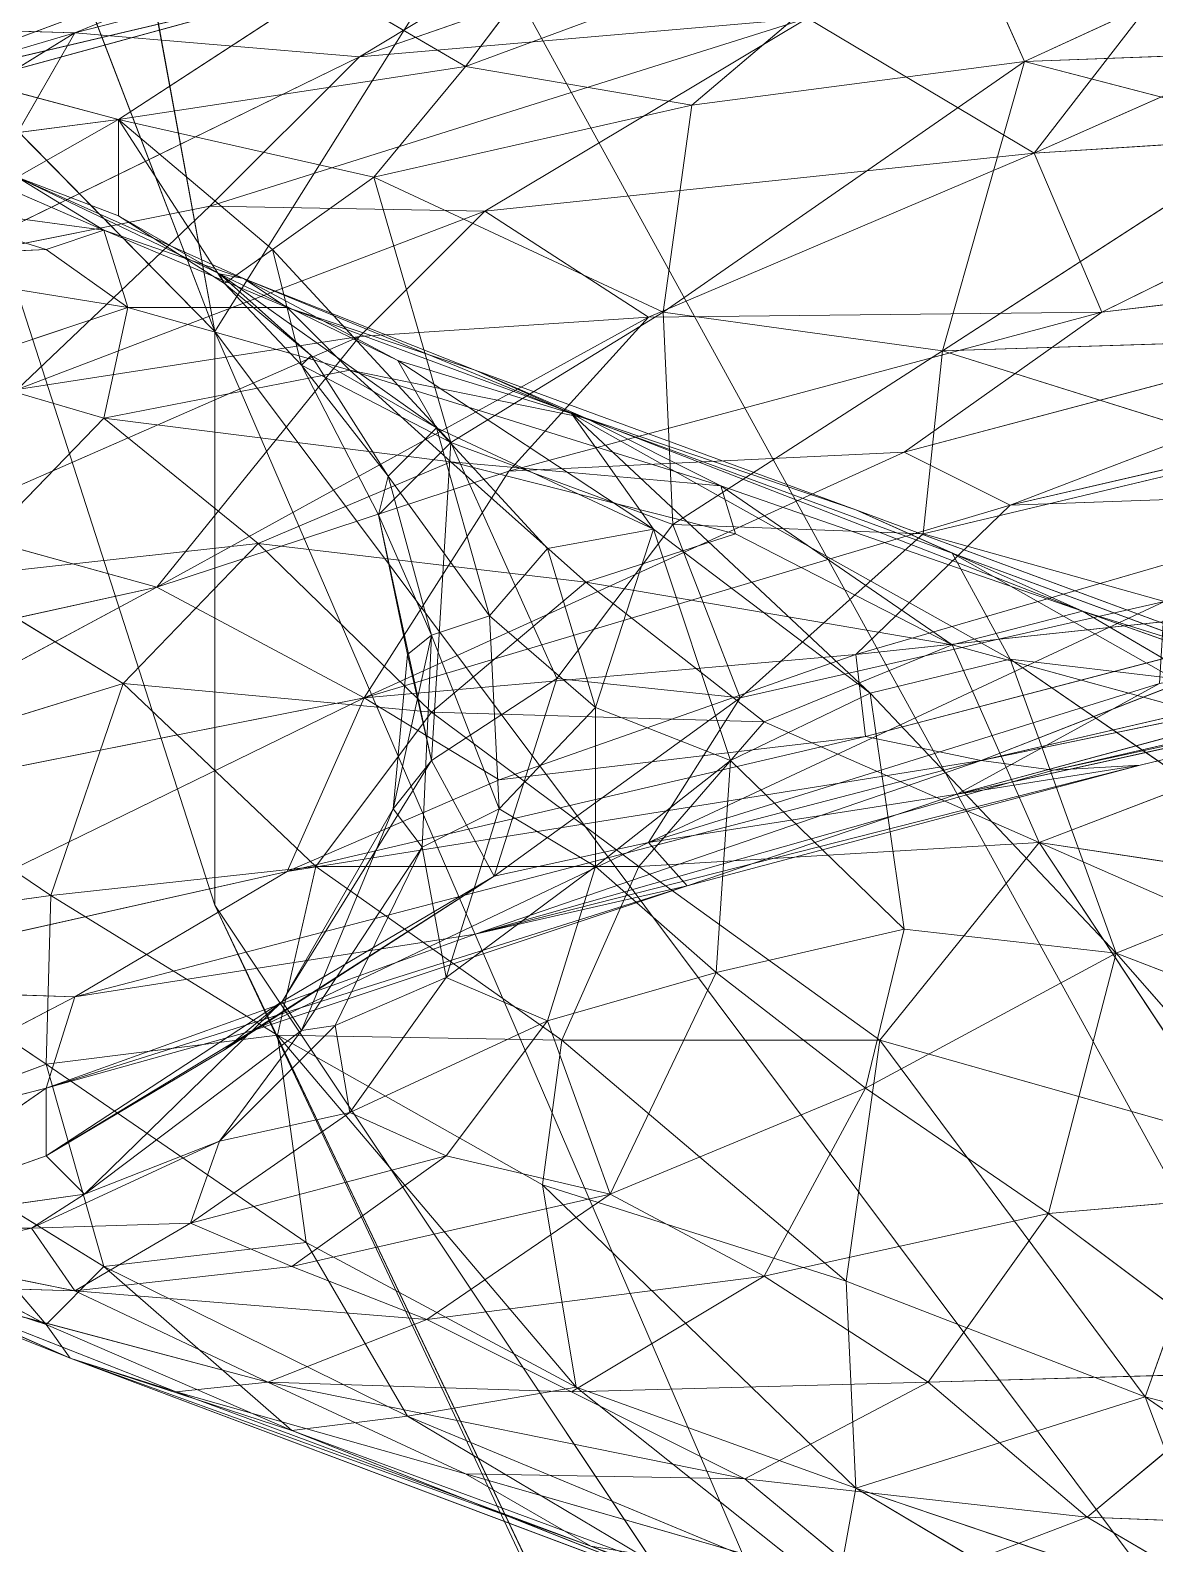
# Model space of a CAD drawing. Header units: inches. Extents: x -1767 to 184, y -1065 to 157.
# Drawn here: x -707.2945 to -707.0212, y -216.8006 to -216.4327 of the extents above; entities that cross this region are included whole.
import ezdxf

# ---------------------------------------------------------------- set-up
doc = ezdxf.new("R2010")
doc.units = ezdxf.units.IN
doc.header["$MEASUREMENT"] = 0
for name, color, linetype, lineweight in [('A-DETL-GENF', 92, 'Continuous', 9), ('E-LITE-EQPM', 33, 'Continuous', 9), ('G-IMPT', 8, 'Continuous', 9)]:
    doc.layers.add(name, color=color, linetype=linetype, lineweight=lineweight)

# ---------------------------------------------------------------- blocks, each defined once
blk = doc.blocks.new('flos_pendant16 - flos_pendant - 3D View - _3D__dwg_FLOS_AIM_Pendant_Lamps_dwg-2425-_3D_-5700993-FIRST FLOOR')
at = {"layer": 'G-IMPT'}
for p, q in [((-3.7858, -1.1712), (-3.9645, -0.1952)), ((-4.03873, -0.51137), (-3.7858, -1.1712)), ((-3.86553, -1.00075), (-3.61534, -0.89902)), ((-3.65383, -0.91277), (-3.97825, -1.03374)), ((-3.86553, -1.00075), (-3.54386, -0.91827)), ((-3.70332, -1.01449), (-3.54386, -0.91827)), ((-3.3679, -0.91827), (-3.64283, -1.01999)), ((-3.64283, -1.01999), (-3.56585, -0.91827)), ((-3.51361, -1.04199), (-3.3679, -0.91827)), ((-3.32391, -1.01724), (-3.3679, -0.91827)), ((-3.32391, -1.01724), (-3.10947, -0.91827)), ((-3.70332, -1.01449), (-3.44213, -0.92377)), ((-3.7858, -1.1712), (-3.63733, -0.93476)), ((-3.7858, -1.1712), (-3.63733, -0.93476)), ((-2.73831, -2.5706), (-3.63733, -0.93476)), ((-3.63733, -0.93476), (-2.73831, -2.5706)), ((-3.31841, -1.06948), (-3.02699, -0.94026)), ((-3.72256, -0.97325), (-3.97825, -1.03374)), ((-3.72256, -0.97325), (-3.92326, -1.02824)), ((-3.72256, -0.97325), (-3.84078, -1.05024)), ((-3.64283, -1.01999), (-3.72256, -0.97325)), ((-3.78855, -1.09972), (-3.44763, -0.9925)), ((-3.70332, -1.01449), (-3.44763, -0.9925)), ((-3.63183, -1.10247), (-3.44763, -0.9925)), ((-3.44763, -0.9925), (-3.31841, -1.06948)), ((-3.31841, -1.06948), (-3.25243, -0.98425)), ((-3.86553, -1.00075), (-4.06623, -1.12447)), ((-3.86553, -1.00075), (-4.06073, -1.05848)), ((-3.9645, -0.998), (-3.86553, -1.00075)), ((-3.93976, -1.12997), (-3.86553, -1.00075)), ((-3.86553, -1.00075), (-3.70332, -1.01449)), ((-3.32391, -1.01724), (-2.961, -1.0035)), ((-3.7858, -1.49837), (-3.94251, -1.01175)), ((-3.94251, -1.01175), (-3.7858, -1.1712)), ((-3.7858, -1.49837), (-3.94251, -1.01175)), ((-3.93976, -1.12997), (-3.70332, -1.01449)), ((-3.78855, -1.09972), (-3.70332, -1.01449)), ((-3.32391, -1.01724), (-3.53011, -1.16021)), ((-3.32391, -1.01724), (-3.51361, -1.04199)), ((-3.32391, -1.01724), (-3.37065, -1.1822)), ((-3.32391, -1.01724), (-3.17545, -1.05573)), ((-3.64283, -1.01999), (-3.84078, -1.05024)), ((-3.64283, -1.01999), (-3.69507, -1.08323)), ((-3.51361, -1.04199), (-3.64283, -1.01999)), ((-3.84078, -1.05024), (-3.92326, -1.02824)), ((-3.51361, -1.04199), (-3.69507, -1.08323)), ((-3.53011, -1.16021), (-3.51361, -1.04199)), ((-3.98924, -1.06948), (-3.84078, -1.05024)), ((-3.89852, -1.08323), (-3.84078, -1.05024)), ((-3.84078, -1.05024), (-3.84078, -1.10522)), ((-3.84078, -1.05024), (-3.7803, -1.14371)), ((-3.84078, -1.05024), (-3.69507, -1.08323)), ((-3.84078, -1.05024), (-3.7528, -1.12447)), ((-3.31841, -1.06948), (-3.06273, -1.05298)), ((-3.27992, -1.16021), (-3.06273, -1.05298)), ((-3.37065, -1.1822), (-3.17545, -1.05573)), ((-3.63183, -1.10247), (-3.31841, -1.06948)), ((-3.53836, -1.16296), (-3.31841, -1.06948)), ((-3.27992, -1.16021), (-3.31841, -1.06948)), ((-3.84903, -1.11347), (-3.91226, -1.08598)), ((-3.7693, -1.14096), (-3.89852, -1.08323)), ((-3.89852, -1.08323), (-3.78305, -1.13821)), ((-3.84903, -1.11347), (-3.89852, -1.08323)), ((-3.89852, -1.08323), (-3.84078, -1.10522)), ((-3.69507, -1.08323), (-3.7528, -1.12447)), ((-3.53011, -1.16021), (-3.69507, -1.08323)), ((-3.65108, -1.23444), (-3.69507, -1.08323)), ((-3.84903, -1.11347), (-3.97, -1.09697)), ((-3.88202, -1.12447), (-3.97, -1.09697)), ((-3.93976, -1.12997), (-3.78855, -1.09972)), ((-3.89852, -1.2042), (-3.78855, -1.09972)), ((-3.89852, -1.2042), (-3.63183, -1.10247)), ((-3.78855, -1.09972), (-3.63183, -1.10247)), ((-3.70332, -1.17395), (-3.63183, -1.10247)), ((-3.63183, -1.10247), (-3.53836, -1.16296)), ((-3.84903, -1.11347), (-3.88202, -1.12447)), ((-3.74456, -1.15746), (-3.84903, -1.11347)), ((-3.83528, -1.15746), (-3.84903, -1.11347)), ((-3.84903, -1.11347), (-3.7693, -1.14096)), ((-3.78305, -1.13821), (-3.84078, -1.10522)), ((-3.84078, -1.10522), (-3.7803, -1.14371)), ((-3.39265, -1.23994), (-2.93626, -1.11897)), ((-3.33216, -1.27018), (-2.93626, -1.11897)), ((-3.27992, -1.16021), (-2.93626, -1.11897)), ((-4.00574, -1.12997), (-3.88202, -1.12447)), ((-3.83528, -1.15746), (-4.00574, -1.12997)), ((-3.83528, -1.15746), (-3.88202, -1.12447)), ((-3.7803, -1.14371), (-3.7528, -1.12447)), ((-3.73631, -1.19045), (-3.7528, -1.12447)), ((-3.65108, -1.23444), (-3.7528, -1.12447)), ((-3.7693, -1.14096), (-3.78305, -1.13821)), ((-3.65933, -1.22619), (-3.78305, -1.13821)), ((-3.68132, -1.1877), (-3.78305, -1.13821)), ((-3.78305, -1.13821), (-3.73081, -1.18495)), ((-3.78305, -1.13821), (-3.7803, -1.14371)), ((-3.73631, -1.19045), (-3.7803, -1.14371)), ((-3.73081, -1.18495), (-3.7803, -1.14371)), ((-3.63733, -1.1932), (-3.7693, -1.14096)), ((-3.74456, -1.15746), (-3.7693, -1.14096)), ((-3.58235, -1.21794), (-3.7693, -1.14096)), ((-3.7693, -1.14096), (-3.68132, -1.1877)), ((-3.94251, -1.1932), (-3.83528, -1.15746)), ((-3.84903, -1.22069), (-3.83528, -1.15746)), ((-3.70882, -1.1932), (-3.83528, -1.15746)), ((-3.74456, -1.15746), (-3.83528, -1.15746)), ((-3.81879, -1.31692), (-3.53836, -1.16296)), ((-3.70882, -1.1932), (-3.74456, -1.15746)), ((-3.74456, -1.15746), (-3.5741, -1.22069)), ((-3.74456, -1.15746), (-3.63733, -1.1932)), ((-3.70332, -1.17395), (-3.53836, -1.16296)), ((-3.53011, -1.16021), (-3.65108, -1.23444)), ((-3.61809, -1.25093), (-3.27992, -1.16021)), ((-3.61809, -1.25093), (-3.53836, -1.16296)), ((-3.53836, -1.16296), (-3.27992, -1.16021)), ((-3.53011, -1.16021), (-3.37065, -1.1822)), ((-3.53011, -1.16021), (-3.52461, -1.28118)), ((-3.27992, -1.16021), (-3.39265, -1.23994)), ((-3.948, -1.28118), (-3.70332, -1.17395)), ((-3.89852, -1.2042), (-3.70332, -1.17395)), ((-3.81879, -1.31692), (-3.70332, -1.17395)), ((-3.7858, -1.49837), (-3.7858, -1.1712)), ((-3.7858, -1.1712), (-2.73831, -2.5706)), ((-3.7858, -1.1712), (-3.3844, -2.10047)), ((-3.3844, -2.10047), (-3.7858, -1.1712)), ((-2.73831, -2.5706), (-3.7858, -1.1712)), ((-3.37065, -1.1822), (-3.52461, -1.28118)), ((-3.38165, -1.28668), (-3.37065, -1.1822)), ((-3.37065, -1.1822), (-3.19744, -1.1767)), ((-3.18645, -1.23994), (-3.37065, -1.1822)), ((-3.33216, -1.27018), (-2.94791, -1.1817)), ((-3.73081, -1.18495), (-3.73631, -1.19045)), ((-3.73631, -1.19045), (-3.69232, -1.27568)), ((-3.68682, -1.25368), (-3.73631, -1.19045)), ((-3.73631, -1.19045), (-3.65108, -1.23444)), ((-3.65933, -1.22619), (-3.73081, -1.18495)), ((-3.73081, -1.18495), (-3.68682, -1.25368)), ((-3.58235, -1.21794), (-3.68132, -1.1877)), ((-3.65933, -1.22619), (-3.68132, -1.1877)), ((-3.53561, -1.28393), (-3.68132, -1.1877)), ((-3.84903, -1.22069), (-3.94251, -1.1932)), ((-3.70882, -1.1932), (-3.84903, -1.22069)), ((-3.49712, -1.25918), (-3.70882, -1.1932)), ((-3.70882, -1.1932), (-3.65108, -1.24544)), ((-3.70882, -1.1932), (-3.5741, -1.22069)), ((-3.42014, -1.27293), (-3.63733, -1.1932)), ((-3.5741, -1.22069), (-3.63733, -1.1932)), ((-3.58235, -1.21794), (-3.63733, -1.1932)), ((-3.93701, -1.31142), (-3.84903, -1.22069)), ((-3.76105, -1.29217), (-3.84903, -1.22069)), ((-3.65108, -1.24544), (-3.84903, -1.22069)), ((-3.36515, -1.29767), (-3.58235, -1.21794)), ((-3.41189, -1.3774), (-3.58235, -1.21794)), ((-3.33216, -1.35816), (-3.58235, -1.21794)), ((-3.58235, -1.21794), (-3.53561, -1.28393)), ((-3.29092, -1.33066), (-3.5741, -1.22069)), ((-3.42014, -1.27293), (-3.5741, -1.22069)), ((-3.49712, -1.25918), (-3.5741, -1.22069)), ((-3.65108, -1.23444), (-3.69232, -1.27568)), ((-3.65933, -1.22619), (-3.68682, -1.25368)), ((-3.66208, -1.41589), (-3.65108, -1.23444)), ((-3.65933, -1.22619), (-3.53561, -1.28393)), ((-3.65933, -1.22619), (-3.59609, -1.29492)), ((-3.65933, -1.22619), (-3.62909, -1.33341)), ((-3.52461, -1.28118), (-3.65108, -1.23444)), ((-3.5906, -1.36915), (-3.65108, -1.23444)), ((-3.70057, -1.38015), (-3.39265, -1.23994)), ((-3.61809, -1.25093), (-3.39265, -1.23994)), ((-3.33216, -1.27018), (-3.39265, -1.23994)), ((-3.18645, -1.23994), (-3.38165, -1.28668)), ((-3.81879, -1.31692), (-3.61809, -1.25093)), ((-3.76105, -1.29217), (-3.65108, -1.24544)), ((-3.70057, -1.38015), (-3.61809, -1.25093)), ((-3.5741, -1.31417), (-3.65108, -1.24544)), ((-3.49712, -1.25918), (-3.65108, -1.24544)), ((-3.48887, -1.28668), (-3.65108, -1.24544)), ((-3.68682, -1.25368), (-3.69232, -1.27568)), ((-3.62909, -1.33341), (-3.68682, -1.25368)), ((-3.66208, -1.34441), (-3.68682, -1.25368)), ((-3.36515, -1.34991), (-3.49712, -1.25918)), ((-3.29092, -1.33066), (-3.49712, -1.25918)), ((-3.49712, -1.25918), (-3.48887, -1.28668)), ((-3.42014, -1.35541), (-3.09847, -1.26193)), ((-3.33216, -1.27018), (-3.09847, -1.26193)), ((-3.70057, -1.38015), (-3.33216, -1.27018)), ((-3.67582, -1.35541), (-3.69232, -1.27568)), ((-3.66208, -1.34441), (-3.69232, -1.27568)), ((-3.66208, -1.41589), (-3.69232, -1.27568)), ((-3.33216, -1.27018), (-3.42014, -1.35541)), ((-3.11496, -1.38565), (-3.42014, -1.27293)), ((-3.29092, -1.33066), (-3.42014, -1.27293)), ((-3.42014, -1.27293), (-3.36515, -1.29767)), ((-3.34866, -1.41589), (-2.74381, -1.27568)), ((-3.81879, -1.31692), (-3.948, -1.28118)), ((-3.53561, -1.28393), (-3.59609, -1.29492)), ((-3.52461, -1.28118), (-3.5906, -1.36915)), ((-3.53561, -1.28393), (-3.5686, -1.38565)), ((-3.41189, -1.3774), (-3.53561, -1.28393)), ((-3.49162, -1.41589), (-3.53561, -1.28393)), ((-3.38165, -1.28668), (-3.52461, -1.28118)), ((-3.52461, -1.28118), (-3.48612, -1.38015)), ((-3.34866, -1.41589), (-2.68332, -1.27843)), ((-3.30742, -1.42139), (-2.68332, -1.27843)), ((-3.76105, -1.29217), (-3.93701, -1.31142)), ((-3.83803, -1.3719), (-3.76105, -1.29217)), ((-3.5741, -1.31417), (-3.76105, -1.29217)), ((-3.66208, -1.3884), (-3.76105, -1.29217)), ((-3.59609, -1.29492), (-3.62909, -1.33341)), ((-3.59609, -1.29492), (-3.5686, -1.38565)), ((-3.5741, -1.31417), (-3.48887, -1.28668)), ((-3.36515, -1.34991), (-3.48887, -1.28668)), ((-3.38165, -1.28668), (-3.48612, -1.38015)), ((-3.24418, -1.32517), (-3.38165, -1.28668)), ((-3.05998, -1.41039), (-3.36515, -1.29767)), ((-3.36515, -1.29767), (-3.23868, -1.36915)), ((-3.36515, -1.29767), (-3.33216, -1.35816)), ((-3.3624, -1.43514), (-2.86478, -1.30042)), ((-3.83803, -1.3719), (-3.93701, -1.31142)), ((-3.81879, -1.31692), (-4.07447, -1.45438)), ((-3.81879, -1.31692), (-3.981, -1.35266)), ((-3.70057, -1.38015), (-3.81879, -1.31692)), ((-3.5741, -1.31417), (-3.66208, -1.3884)), ((-3.36515, -1.34991), (-3.5741, -1.31417)), ((-3.5741, -1.31417), (-3.47237, -1.3939)), ((-3.24418, -1.32517), (-3.53836, -1.46263)), ((-3.24418, -1.32517), (-3.48612, -1.38015)), ((-3.42014, -1.35541), (-3.10947, -1.32242)), ((-3.41464, -1.40215), (-3.10947, -1.32242)), ((-3.34866, -1.41589), (-3.10947, -1.32242)), ((-3.62909, -1.33341), (-3.66208, -1.34441)), ((-3.5686, -1.38565), (-3.62909, -1.33341)), ((-3.62359, -1.44339), (-3.62909, -1.33341)), ((-3.36515, -1.34991), (-3.29092, -1.33066)), ((-3.36515, -1.34991), (-3.29092, -1.33066)), ((-3.16445, -1.4049), (-3.29092, -1.33066)), ((-3.29092, -1.33066), (-3.11496, -1.38565)), ((-3.29092, -1.33066), (-2.9885, -1.43789)), ((-3.66208, -1.34441), (-3.68407, -1.44339)), ((-3.66208, -1.34441), (-3.67582, -1.35541)), ((-3.66758, -1.46538), (-3.66208, -1.34441)), ((-3.62359, -1.44339), (-3.66208, -1.34441)), ((-3.3624, -1.43514), (-2.95276, -1.34441)), ((-3.30742, -1.42139), (-2.95276, -1.34441)), ((-3.25793, -1.41864), (-2.95276, -1.34441)), ((-3.25793, -1.41864), (-2.95276, -1.34441)), ((-3.36515, -1.34991), (-3.47237, -1.3939)), ((-3.36515, -1.34991), (-3.16445, -1.4049)), ((-3.36515, -1.34991), (-3.31566, -1.46263)), ((-3.70057, -1.38015), (-3.42014, -1.35541)), ((-3.68407, -1.44339), (-3.67582, -1.35541)), ((-3.66208, -1.41589), (-3.67582, -1.35541)), ((-3.62359, -1.42689), (-3.42014, -1.35541)), ((-3.41464, -1.40215), (-3.42014, -1.35541)), ((-3.41189, -1.3774), (-3.33216, -1.35816)), ((-3.23868, -1.36915), (-3.33216, -1.35816)), ((-3.27168, -1.52587), (-3.33216, -1.35816)), ((-3.1562, -1.47913), (-3.33216, -1.35816)), ((-3.83803, -1.3719), (-3.98924, -1.41864)), ((-3.87927, -1.49287), (-3.83803, -1.3719)), ((-3.72806, -1.47638), (-3.83803, -1.3719)), ((-3.83803, -1.3719), (-3.66208, -1.3884)), ((-3.5906, -1.36915), (-3.66208, -1.41589)), ((-3.5906, -1.36915), (-3.62634, -1.48188)), ((-3.48612, -1.38015), (-3.5906, -1.36915)), ((-3.24693, -1.3719), (-3.53836, -1.46263)), ((-3.24693, -1.3719), (-3.3624, -1.43514)), ((-3.70057, -1.38015), (-4.07447, -1.45438)), ((-3.70057, -1.38015), (-4.03873, -1.54511)), ((-3.70057, -1.38015), (-3.74456, -1.47913)), ((-3.62359, -1.42689), (-3.70057, -1.38015)), ((-3.48612, -1.38015), (-3.62634, -1.48188)), ((-3.53836, -1.46263), (-3.48612, -1.38015)), ((-3.41189, -1.3774), (-3.49162, -1.41589)), ((-3.27168, -1.52587), (-3.41189, -1.3774)), ((-3.41189, -1.3774), (-3.39265, -1.51212)), ((-3.72806, -1.47638), (-3.66208, -1.3884)), ((-3.47237, -1.3939), (-3.66208, -1.3884)), ((-3.66208, -1.3884), (-3.54386, -1.47638)), ((-3.5686, -1.38565), (-3.62359, -1.44339)), ((-3.49162, -1.41589), (-3.5686, -1.38565)), ((-3.5686, -1.38565), (-3.5686, -1.47638)), ((-3.47237, -1.3939), (-3.54386, -1.47638)), ((-3.31566, -1.46263), (-3.47237, -1.3939)), ((-3.74456, -1.47913), (-3.41464, -1.40215)), ((-3.62359, -1.42689), (-3.41464, -1.40215)), ((-3.34866, -1.41589), (-3.41464, -1.40215)), ((-3.16445, -1.4049), (-3.31566, -1.46263)), ((-3.87927, -1.49287), (-3.98924, -1.41864)), ((-3.34866, -1.41589), (-3.86553, -1.55061)), ((-3.66208, -1.41589), (-3.74731, -1.55336)), ((-3.74456, -1.47913), (-3.34866, -1.41589)), ((-3.68407, -1.44339), (-3.66208, -1.41589)), ((-3.62634, -1.48188), (-3.66208, -1.41589)), ((-3.34866, -1.41589), (-3.63733, -1.51487)), ((-3.25793, -1.41864), (-3.63733, -1.51487)), ((-3.63733, -1.51487), (-3.30742, -1.42139)), ((-3.49162, -1.41589), (-3.5686, -1.47638)), ((-3.51636, -1.48738), (-3.25793, -1.41864)), ((-3.49987, -1.53686), (-3.49162, -1.41589)), ((-3.39265, -1.51212), (-3.49162, -1.41589)), ((-3.3624, -1.43514), (-3.25793, -1.41864)), ((-3.34866, -1.41589), (-3.30742, -1.42139)), ((-3.25793, -1.41864), (-3.30742, -1.42139)), ((-3.62359, -1.42689), (-3.74456, -1.47913)), ((-3.53836, -1.46263), (-3.3624, -1.43514)), ((-3.3624, -1.43514), (-3.51636, -1.48738)), ((-3.68407, -1.44339), (-3.74731, -1.55336)), ((-3.68407, -1.44339), (-3.73631, -1.56985)), ((-3.66758, -1.46538), (-3.68407, -1.44339)), ((-3.62359, -1.44339), (-3.66758, -1.46538)), ((-3.65383, -1.53961), (-3.62359, -1.44339)), ((-3.5686, -1.47638), (-3.62359, -1.44339)), ((-3.53836, -1.46263), (-3.7638, -1.56985)), ((-3.66758, -1.46538), (-3.73631, -1.56985)), ((-3.71706, -1.56711), (-3.66758, -1.46538)), ((-3.65383, -1.53961), (-3.66758, -1.46538)), ((-3.53836, -1.46263), (-3.62634, -1.48188)), ((-3.31566, -1.46263), (-3.54386, -1.47638)), ((-3.53836, -1.46263), (-3.51636, -1.48738)), ((-3.31566, -1.46263), (-3.40639, -1.57535)), ((-3.31566, -1.46263), (-2.93626, -1.52037)), ((-3.31566, -1.46263), (-3.13421, -1.54236)), ((-3.31566, -1.46263), (-3.20294, -1.63309)), ((-3.74456, -1.47913), (-4.03873, -1.54511)), ((-3.87927, -1.49287), (-3.72806, -1.47638)), ((-3.74456, -1.47913), (-3.86553, -1.55061)), ((-3.62634, -1.48188), (-3.7803, -1.58085)), ((-3.62634, -1.48188), (-3.7638, -1.56985)), ((-3.75006, -1.5726), (-3.72806, -1.47638)), ((-3.62634, -1.48188), (-3.74731, -1.55336)), ((-3.72806, -1.47638), (-3.54386, -1.47638)), ((-3.72806, -1.47638), (-3.58785, -1.57535)), ((-3.5686, -1.47638), (-3.65383, -1.53961)), ((-3.5686, -1.47638), (-3.59609, -1.56436)), ((-3.54386, -1.47638), (-3.58785, -1.57535)), ((-3.49987, -1.53686), (-3.5686, -1.47638)), ((-3.54386, -1.47638), (-3.40639, -1.57535)), ((-3.27168, -1.52587), (-3.1562, -1.47913)), ((-3.87927, -1.49287), (-4.00024, -1.50937)), ((-3.51636, -1.48738), (-3.88202, -1.60285)), ((-3.88202, -1.5891), (-3.87927, -1.49287)), ((-3.75006, -1.5726), (-3.87927, -1.49287)), ((-3.51636, -1.48738), (-3.7638, -1.56985)), ((-3.51636, -1.48738), (-3.63733, -1.51487)), ((-3.7858, -1.49837), (-3.5686, -1.96026)), ((-3.7858, -1.49837), (-3.56585, -1.96026)), ((-3.7858, -1.49837), (-3.3844, -2.10047)), ((-3.88202, -1.5891), (-4.00024, -1.50937)), ((-3.63733, -1.51487), (-3.88202, -1.60285)), ((-3.86553, -1.55061), (-3.63733, -1.51487)), ((-3.39265, -1.51212), (-3.49987, -1.53686)), ((-3.39265, -1.51212), (-3.41464, -1.60285)), ((-3.27168, -1.52587), (-3.39265, -1.51212)), ((-3.27168, -1.52587), (-3.41464, -1.60285)), ((-3.27168, -1.52587), (-3.31017, -1.67433)), ((-3.14246, -1.57535), (-3.27168, -1.52587)), ((-3.15346, -1.66058), (-3.27168, -1.52587)), ((-4.03873, -1.54511), (-3.86553, -1.55061)), ((-3.65383, -1.53961), (-3.71706, -1.56711)), ((-3.65383, -1.53961), (-3.70882, -1.61659)), ((-3.59609, -1.56436), (-3.65383, -1.53961)), ((-3.49987, -1.53686), (-3.59609, -1.56436)), ((-3.56035, -1.66333), (-3.49987, -1.53686)), ((-3.41464, -1.60285), (-3.49987, -1.53686)), ((-3.86553, -1.55061), (-4.04423, -1.64409)), ((-3.86553, -1.55061), (-3.88202, -1.60285)), ((-3.74731, -1.55336), (-3.88202, -1.64134)), ((-3.86003, -1.66333), (-3.74731, -1.55336)), ((-3.74731, -1.55336), (-3.7803, -1.58085)), ((-3.73631, -1.56985), (-3.74731, -1.55336)), ((-3.88202, -1.64134), (-3.7638, -1.56985)), ((-3.7638, -1.56985), (-3.88202, -1.60285)), ((-3.73631, -1.56985), (-3.86003, -1.66333)), ((-3.78305, -1.63309), (-3.71706, -1.56711)), ((-3.78305, -1.63309), (-3.73631, -1.56985)), ((-3.7803, -1.58085), (-3.7638, -1.56985)), ((-3.71706, -1.56711), (-3.73631, -1.56985)), ((-3.70882, -1.61659), (-3.71706, -1.56711)), ((-3.59609, -1.56436), (-3.70882, -1.61659)), ((-3.65383, -1.64134), (-3.59609, -1.56436)), ((-3.56035, -1.66333), (-3.59609, -1.56436)), ((-3.75006, -1.5726), (-3.88202, -1.5891)), ((-3.75006, -1.5726), (-3.73356, -1.69082)), ((-3.75006, -1.5726), (-3.5796, -1.7733)), ((-3.75006, -1.5726), (-3.59884, -1.65783)), ((-3.75006, -1.5726), (-3.58785, -1.57535)), ((-3.59884, -1.65783), (-3.58785, -1.57535)), ((-3.58785, -1.57535), (-3.40639, -1.57535)), ((-3.58785, -1.57535), (-3.42564, -1.71282)), ((-3.40639, -1.57535), (-3.42564, -1.71282)), ((-3.25518, -1.7788), (-3.40639, -1.57535)), ((-3.20294, -1.63309), (-3.40639, -1.57535)), ((-3.88202, -1.64134), (-3.7803, -1.58085)), ((-3.88202, -1.5891), (-3.97825, -1.62484)), ((-3.73356, -1.69082), (-3.88202, -1.5891)), ((-3.88202, -1.5891), (-3.84903, -1.70457)), ((-4.04423, -1.64409), (-3.88202, -1.60285)), ((-3.99749, -1.68258), (-3.88202, -1.60285)), ((-3.88202, -1.64134), (-3.88202, -1.60285)), ((-3.41464, -1.60285), (-3.56035, -1.66333)), ((-3.41464, -1.60285), (-3.47237, -1.71007)), ((-3.31017, -1.67433), (-3.41464, -1.60285)), ((-3.79954, -1.67983), (-3.70882, -1.61659)), ((-3.70882, -1.61659), (-3.78305, -1.63309)), ((-3.65383, -1.64134), (-3.70882, -1.61659)), ((-3.84903, -1.70457), (-3.97825, -1.62484)), ((-3.88202, -1.73756), (-3.97825, -1.62484)), ((-3.78305, -1.63309), (-3.89027, -1.68258)), ((-3.78305, -1.63309), (-3.86003, -1.66333)), ((-3.79954, -1.67983), (-3.78305, -1.63309)), ((-3.25518, -1.7788), (-3.20294, -1.63309)), ((-3.88202, -1.73756), (-4.06348, -1.64134)), ((-3.99749, -1.68258), (-3.88202, -1.64134)), ((-3.86003, -1.66333), (-3.88202, -1.64134)), ((-3.65383, -1.64134), (-3.79954, -1.67983)), ((-3.74181, -1.70457), (-3.65383, -1.64134)), ((-3.56035, -1.66333), (-3.65383, -1.64134)), ((-3.99749, -1.68258), (-3.86003, -1.66333)), ((-3.89027, -1.68258), (-3.86003, -1.66333)), ((-3.56035, -1.66333), (-3.74181, -1.70457)), ((-3.66483, -1.73481), (-3.56035, -1.66333)), ((-3.5796, -1.7733), (-3.59884, -1.65783)), ((-3.59884, -1.65783), (-3.42014, -1.83104)), ((-3.59884, -1.65783), (-3.42564, -1.71282)), ((-3.47237, -1.71007), (-3.56035, -1.66333)), ((-3.15346, -1.66058), (-3.31017, -1.67433)), ((-3.31017, -1.67433), (-3.47237, -1.71007)), ((-3.31017, -1.67433), (-3.3789, -1.77055)), ((-3.31017, -1.67433), (-3.1892, -1.76506)), ((-3.99749, -1.68258), (-3.89027, -1.68258)), ((-3.96175, -1.69907), (-3.89027, -1.68258)), ((-3.79954, -1.67983), (-3.89027, -1.68258)), ((-3.86553, -1.71832), (-3.89027, -1.68258)), ((-3.86553, -1.71832), (-3.79954, -1.67983)), ((-3.74181, -1.70457), (-3.79954, -1.67983)), ((-3.73356, -1.69082), (-3.84903, -1.70457)), ((-3.73356, -1.69082), (-3.5796, -1.7733)), ((-3.73356, -1.69082), (-3.67582, -1.7898)), ((-3.86828, -1.75681), (-4.01949, -1.69632)), ((-3.86553, -1.71832), (-3.96175, -1.69907)), ((-3.86828, -1.75681), (-3.99199, -1.70182)), ((-3.99199, -1.70182), (-3.88202, -1.73756)), ((-3.84903, -1.70457), (-3.88202, -1.73756)), ((-3.86553, -1.71832), (-3.74181, -1.70457)), ((-3.84903, -1.70457), (-3.67582, -1.7898)), ((-3.84903, -1.70457), (-3.74181, -1.79805)), ((-3.66483, -1.73481), (-3.74181, -1.70457)), ((-3.86828, -1.75681), (-3.96175, -1.71557)), ((-3.75555, -1.77055), (-3.96175, -1.71557)), ((-3.80779, -1.77605), (-3.96175, -1.71557)), ((-3.86553, -1.71832), (-3.96175, -1.71557)), ((-3.66483, -1.73481), (-3.47237, -1.71007)), ((-3.58235, -1.77605), (-3.47237, -1.71007)), ((-3.3789, -1.77055), (-3.47237, -1.71007)), ((-3.42014, -1.83104), (-3.42564, -1.71282)), ((-3.25518, -1.7788), (-3.42564, -1.71282)), ((-3.66483, -1.73481), (-3.86553, -1.71832)), ((-3.75555, -1.77055), (-3.86553, -1.71832)), ((-3.66483, -1.73481), (-3.75555, -1.77055)), ((-3.58235, -1.77605), (-3.66483, -1.73481)), ((-3.74181, -1.79805), (-3.88202, -1.73756)), ((-3.86828, -1.75681), (-3.88202, -1.73756)), ((-3.86828, -1.75681), (-3.43663, -1.91902)), ((-3.57135, -1.86403), (-3.86828, -1.75681)), ((-3.74181, -1.79805), (-3.86828, -1.75681)), ((-3.86828, -1.75681), (-3.80779, -1.77605)), ((-3.3789, -1.77055), (-3.1892, -1.76506)), ((-3.1892, -1.76506), (-3.28817, -1.84753)), ((-3.75555, -1.77055), (-3.80779, -1.77605)), ((-3.57135, -1.86403), (-3.80779, -1.77605)), ((-3.64283, -1.82279), (-3.80779, -1.77605)), ((-3.48337, -1.82554), (-3.75555, -1.77055)), ((-3.64283, -1.82279), (-3.75555, -1.77055)), ((-3.58235, -1.77605), (-3.75555, -1.77055)), ((-3.5796, -1.7733), (-3.67582, -1.7898)), ((-3.3789, -1.77055), (-3.58235, -1.77605)), ((-3.48337, -1.82554), (-3.58235, -1.77605)), ((-3.5796, -1.7733), (-3.43114, -1.89152)), ((-3.5796, -1.7733), (-3.42014, -1.83104)), ((-3.3789, -1.77055), (-3.48337, -1.82554)), ((-3.3789, -1.77055), (-3.28817, -1.84753)), ((-3.42014, -1.83104), (-3.25518, -1.7788)), ((-3.03524, -1.83654), (-3.25518, -1.7788)), ((-3.01324, -1.94651), (-3.25518, -1.7788)), ((-3.20844, -1.90252), (-3.25518, -1.7788)), ((-3.67582, -1.7898), (-3.74181, -1.79805)), ((-3.67582, -1.7898), (-3.43114, -1.89152)), ((-3.67582, -1.7898), (-3.53286, -1.87503)), ((-3.74181, -1.79805), (-3.53286, -1.87503)), ((-3.74181, -1.79805), (-3.43663, -1.91902)), ((-3.40364, -1.89152), (-3.64283, -1.82279)), ((-3.57135, -1.86403), (-3.64283, -1.82279)), ((-3.48337, -1.82554), (-3.64283, -1.82279)), ((-3.40364, -1.89152), (-3.48337, -1.82554)), ((-3.48337, -1.82554), (-3.28817, -1.84753)), ((-3.43114, -1.89152), (-3.42014, -1.83104)), ((-3.14246, -1.996), (-3.42014, -1.83104)), ((-3.42014, -1.83104), (-3.20844, -1.90252)), ((-3.40364, -1.89152), (-3.28817, -1.84753)), ((-3.1617, -1.92177), (-3.28817, -1.84753)), ((-3.28817, -1.84753), (-3.07098, -1.85578))]:
    blk.add_line(p, q, dxfattribs=at)
at = {"layer": 'G-IMPT', "flags": 128}
for points in [[(-4.07172, 0), (-4.03873, -0.51137), (-3.7858, -1.1712)], [(-2.94791, -1.1817), (-3.33216, -1.27018), (-3.09847, -1.26193), (-3.42014, -1.35541), (-3.33216, -1.27018), (-3.70057, -1.38015), (-3.39265, -1.23994), (-3.33216, -1.27018), (-2.93626, -1.11897), (-3.27992, -1.16021), (-3.06273, -1.05298), (-3.02699, -0.94026), (-3.16445, -0.88253), (-3.44763, -0.9925), (-3.31841, -1.06948), (-3.53836, -1.16296), (-3.63183, -1.10247), (-3.31841, -1.06948), (-3.02699, -0.94026), (-3.25243, -0.98425), (-3.16445, -0.88253), (-2.9885, -0.81929), (-2.80154, -0.82754)], [(-3.94251, -1.01175), (-3.7858, -1.1712), (-3.9645, -0.1952)], [(-2.54586, -0.63234), (-1.9685, -0.52787), (-2.3974, -0.61584), (-2.7768, -0.69283), (-2.5981, -0.68183), (-2.88677, -0.74231), (-2.7768, -0.69283), (-3.20294, -0.79455), (-3.24693, -0.83579), (-3.16445, -0.88253), (-3.44213, -0.92377), (-3.70332, -1.01449), (-3.54386, -0.91827), (-3.44213, -0.92377)], [(-2.08397, -0.62134), (-2.27643, -0.63234), (-2.04548, -0.54161), (-2.74656, -0.69008), (-2.79055, -0.68733), (-3.27442, -0.8083), (-3.60984, -0.88253), (-3.55485, -0.86878), (-3.61534, -0.89902), (-3.86553, -1.00075), (-3.9645, -0.998), (-4.06073, -1.05848), (-4.06623, -1.12447), (-3.86553, -1.00075)], [(-3.94801, -1.28118), (-4.08822, -1.30317), (-4.22294, -1.32242), (-4.11296, -1.22344), (-4.08822, -1.30317), (-3.93976, -1.12997), (-3.89852, -1.2042), (-3.78855, -1.09972), (-3.44763, -0.9925), (-3.44213, -0.92377), (-3.24693, -0.83579), (-3.61534, -0.89902), (-3.20294, -0.79455), (-3.22219, -0.7863), (-2.7768, -0.69283), (-2.81254, -0.68733), (-2.54586, -0.63234), (-2.7768, -0.69283)], [(-2.34791, -0.7753), (-2.43314, -0.74231), (-2.84553, -0.81654), (-2.50187, -0.70932), (-2.99674, -0.7918), (-2.994, -0.76706), (-2.74656, -0.69008), (-3.27442, -0.8083), (-2.994, -0.76706), (-3.37065, -0.87428), (-2.84553, -0.81654), (-2.7658, -0.86603), (-2.70532, -0.93202), (-2.961, -1.0035), (-2.79879, -1.05573), (-3.07647, -1.11622), (-2.961, -1.0035), (-3.32391, -1.01724)], [(-2.34791, -0.78905), (-2.01249, -0.69283), (-2.46338, -0.75606), (-2.34791, -0.78905), (-2.07848, -0.77805), (-2.49637, -0.87978), (-2.32316, -0.96501), (-2.64483, -1.08873), (-2.93626, -1.11897), (-2.32316, -0.96501), (-2.7603, -1.01175), (-2.93626, -1.11897), (-3.39265, -1.23994)], [(0.04674, -0.72307), (-1.87778, -1.09422), (-1.93276, -1.12172), (-2.68332, -1.27843), (-2.95276, -1.34441), (-3.30742, -1.42139), (-3.25793, -1.41864), (-2.95276, -1.34441), (-3.3624, -1.43514), (-2.86478, -1.30042), (-2.5816, -1.24819), (-2.49362, -1.20695), (-2.08672, -1.13821), (-2.01799, -1.09697), (-1.58085, -1.02274), (-2.08672, -1.13821), (-1.85578, -1.10247), (-1.70732, -1.08048), (-2.43589, -1.22894)], [(-3.31841, -1.06948), (-3.06273, -1.05298), (-2.7603, -1.01175), (-2.7878, -0.94026), (-3.02699, -0.94026), (-2.65858, -0.85229), (-2.80154, -0.82754), (-2.46338, -0.75606), (-2.65858, -0.85229), (-2.34791, -0.78905), (-2.49637, -0.87978), (-2.65858, -0.85229), (-2.7878, -0.94026), (-3.06273, -1.05298), (-2.93626, -1.11897)], [(-3.10947, -0.91827), (-2.84553, -0.81654), (-2.99674, -0.7918), (-3.37065, -0.87428), (-3.3679, -0.91827), (-3.51361, -1.04199)], [(-1.31389, -0.86067), (-1.61934, -0.94301), (-1.83929, -1.01999), (-1.62759, -1.009), (-1.85578, -1.06948), (-1.87778, -1.09422), (-2.68332, -1.27843), (-3.30742, -1.42139)], [(-3.65383, -0.91277), (-3.97825, -1.03374), (-4.05248, -1.03924), (-3.87102, -0.96226), (-3.55485, -0.86878), (-3.9645, -0.998), (-3.87102, -0.96226), (-4.13771, -1.07773), (-4.06073, -1.05848), (-4.1597, -1.17395), (-4.22294, -1.32242), (-4.23393, -1.45438), (-4.28892, -1.35266)], [(-3.17545, -1.05573), (-3.32391, -1.01724), (-3.3679, -0.91827), (-3.10947, -0.91827), (-2.7658, -0.86603), (-2.961, -1.0035), (-2.55686, -0.97325), (-2.79879, -1.05573), (-2.95276, -1.15196), (-2.51287, -1.04199), (-2.79879, -1.05573)], [(-3.78855, -1.09972), (-3.93976, -1.12997), (-3.70332, -1.01449), (-3.86553, -1.00075), (-3.54386, -0.91827), (-3.61534, -0.89902), (-3.9645, -0.998), (-4.13771, -1.07773)], [(-3.73081, -1.18495), (-3.73631, -1.19045), (-3.7528, -1.12447), (-3.84078, -1.05024), (-3.92326, -1.02824), (-3.98924, -1.06948), (-3.84078, -1.05024), (-3.69507, -1.08323), (-3.51361, -1.04199), (-3.64283, -1.01999), (-3.56585, -0.91827), (-3.3679, -0.91827), (-3.64283, -1.01999), (-3.72256, -0.97325), (-3.84078, -1.05024)], [(-3.62634, -1.48188), (-3.48612, -1.38015), (-3.52461, -1.28118), (-3.37065, -1.1822), (-3.32391, -1.01724), (-3.51361, -1.04199), (-3.53011, -1.16021), (-3.32391, -1.01724), (-3.10947, -0.91827), (-2.961, -1.0035), (-3.17545, -1.05573), (-3.37065, -1.1822)], [(-3.92051, -0.987), (-3.97825, -1.03374), (-3.72256, -0.97325), (-3.92326, -1.02824), (-3.97825, -1.03374), (-3.98924, -1.06948)], [(-3.61809, -1.25093), (-3.27992, -1.16021), (-3.53836, -1.16296), (-3.61809, -1.25093), (-3.39265, -1.23994), (-3.27992, -1.16021), (-3.31841, -1.06948), (-3.25243, -0.98425)], [(-4.06623, -1.12447), (-4.11296, -1.22344), (-4.1597, -1.17395), (-4.06623, -1.12447), (-3.93976, -1.12997), (-3.86553, -1.00075), (-4.06073, -1.05848), (-4.20094, -1.14371)], [(-3.89852, -1.08323), (-3.84078, -1.05024), (-3.84078, -1.10522), (-3.7803, -1.14371), (-3.84078, -1.05024), (-3.64283, -1.01999), (-3.69507, -1.08323), (-3.53011, -1.16021), (-3.52461, -1.28118), (-3.65108, -1.23444), (-3.53011, -1.16021), (-3.37065, -1.1822), (-3.38165, -1.28668), (-3.52461, -1.28118), (-3.5906, -1.36915), (-3.65108, -1.23444), (-3.69507, -1.08323), (-3.7528, -1.12447), (-3.7803, -1.14371)], [(-3.78305, -1.13821), (-3.73081, -1.18495), (-3.7803, -1.14371), (-3.78305, -1.13821), (-3.84078, -1.10522), (-3.89852, -1.08323), (-3.98924, -1.06948), (-4.08822, -1.11072), (-4.12671, -1.11072), (-4.23393, -1.19595), (-4.18445, -1.17945), (-4.19819, -1.27018), (-4.14046, -1.29217), (-4.12671, -1.1767), (-4.08822, -1.11072), (-4.00574, -1.12997)], [(-3.83528, -1.15746), (-3.84903, -1.11347), (-3.91226, -1.08598), (-3.89852, -1.08323), (-3.7693, -1.14096)], [(-3.68132, -1.1877), (-3.78305, -1.13821), (-3.89852, -1.08323), (-3.84903, -1.11347), (-3.88202, -1.12447), (-3.83528, -1.15746), (-3.84903, -1.22069), (-3.76105, -1.29217)], [(-3.83803, -1.3719), (-3.98924, -1.41864)], [(-3.97825, -1.62484), (-3.88202, -1.5891), (-4.00024, -1.50937)], [(-4.00024, -1.50937), (-3.87927, -1.49287), (-3.98924, -1.41864)], [(-3.94251, -1.1932), (-3.83528, -1.15746), (-4.00574, -1.12997), (-3.88202, -1.12447), (-3.97, -1.09697)], [(-4.06897, -1.1987), (-4.00574, -1.12997), (-3.94251, -1.1932), (-3.84903, -1.22069), (-3.93701, -1.31142), (-3.94251, -1.1932), (-4.06897, -1.1987), (-4.14046, -1.29217), (-4.03323, -1.27293), (-4.06897, -1.1987), (-4.12671, -1.1767), (-4.18445, -1.17945), (-4.08822, -1.11072), (-3.97, -1.09697), (-3.84903, -1.11347)], [(-3.53561, -1.28393), (-3.58235, -1.21794), (-3.7693, -1.14096), (-3.84903, -1.11347), (-3.74456, -1.15746), (-3.83528, -1.15746), (-3.70882, -1.1932), (-3.5741, -1.22069), (-3.74456, -1.15746), (-3.63733, -1.1932), (-3.7693, -1.14096), (-3.74456, -1.15746), (-3.70882, -1.1932), (-3.84903, -1.22069), (-3.65108, -1.24544), (-3.70882, -1.1932), (-3.49712, -1.25918), (-3.36515, -1.34991), (-3.48887, -1.28668), (-3.49712, -1.25918), (-3.29092, -1.33066), (-3.5741, -1.22069), (-3.42014, -1.27293), (-3.63733, -1.1932), (-3.58235, -1.21794), (-3.41189, -1.3774), (-3.33216, -1.35816), (-3.58235, -1.21794), (-3.36515, -1.29767)], [(-3.19744, -1.1767), (-2.95276, -1.15196), (-3.18645, -1.23994), (-3.37065, -1.1822), (-3.19744, -1.1767), (-3.07647, -1.11622), (-2.95276, -1.15196), (-2.93351, -1.27018), (-2.61184, -1.20145)], [(-3.7803, -1.14371), (-3.73631, -1.19045), (-3.69232, -1.27568), (-3.65108, -1.23444), (-3.73631, -1.19045), (-3.68682, -1.25368), (-3.69232, -1.27568), (-3.66208, -1.41589), (-3.65108, -1.23444), (-3.7528, -1.12447)], [(-3.58235, -1.21794), (-3.68132, -1.1877), (-3.7693, -1.14096), (-3.78305, -1.13821), (-3.65933, -1.22619), (-3.62909, -1.33341), (-3.66208, -1.34441), (-3.67582, -1.35541), (-3.68407, -1.44339), (-3.66208, -1.41589), (-3.67582, -1.35541), (-3.69232, -1.27568), (-3.66208, -1.34441)], [(-3.70332, -1.17395), (-3.53836, -1.16296), (-3.81879, -1.31692), (-3.61809, -1.25093), (-3.70057, -1.38015), (-4.03873, -1.54511), (-4.04423, -1.64409), (-4.07172, -1.66883), (-4.15695, -1.62759), (-4.01949, -1.69632), (-4.07172, -1.66883), (-3.96175, -1.71557), (-3.75555, -1.77055), (-3.86553, -1.71832), (-3.79954, -1.67983), (-3.74181, -1.70457), (-3.65383, -1.64134), (-3.56035, -1.66333), (-3.41464, -1.60285), (-3.49987, -1.53686), (-3.56035, -1.66333), (-3.74181, -1.70457)], [(-3.81879, -1.31692), (-3.70332, -1.17395), (-3.94801, -1.28118), (-3.81879, -1.31692), (-4.07447, -1.45438), (-4.15145, -1.5726), (-4.04423, -1.64409), (-4.15695, -1.62759)], [(-3.7858, -1.1712), (-3.7858, -1.49837), (-3.3844, -2.10047)], [(-3.65933, -1.22619), (-3.73081, -1.18495), (-3.68682, -1.25368), (-3.66208, -1.34441), (-3.68407, -1.44339), (-3.74731, -1.55336), (-3.7803, -1.58085), (-3.7638, -1.56985), (-3.88202, -1.60285), (-4.04423, -1.64409), (-3.86553, -1.55061), (-3.63733, -1.51487), (-3.51636, -1.48738), (-3.53836, -1.46263), (-3.24693, -1.3719), (-2.86478, -1.30042), (-2.95276, -1.34441)], [(-3.47237, -1.3939), (-3.54386, -1.47638), (-3.31566, -1.46263), (-3.47237, -1.3939), (-3.36515, -1.34991), (-3.5741, -1.31417), (-3.66208, -1.3884), (-3.47237, -1.3939), (-3.5741, -1.31417), (-3.48887, -1.28668), (-3.65108, -1.24544), (-3.49712, -1.25918), (-3.5741, -1.22069), (-3.63733, -1.1932)], [(-2.86478, -1.30042), (-2.49362, -1.20695), (-2.61184, -1.20145), (-2.86478, -1.30042), (-2.93351, -1.27018), (-3.24418, -1.32517), (-3.48612, -1.38015), (-3.53836, -1.46263), (-3.3624, -1.43514), (-3.24693, -1.3719), (-3.24418, -1.32517), (-3.18645, -1.23994), (-3.38165, -1.28668), (-3.24418, -1.32517), (-3.53836, -1.46263)], [(-2.77405, -1.23444), (-3.10947, -1.32242), (-3.34866, -1.41589), (-3.41464, -1.40215), (-3.74456, -1.47913), (-3.86553, -1.55061), (-3.34866, -1.41589), (-3.74456, -1.47913), (-3.70057, -1.38015), (-3.81879, -1.31692), (-3.981, -1.35266), (-4.08822, -1.30317), (-4.23393, -1.45438), (-4.07447, -1.45438), (-3.70057, -1.38015), (-3.62359, -1.42689), (-3.74456, -1.47913), (-4.03873, -1.54511), (-4.15145, -1.5726), (-4.22019, -1.56161)], [(-3.10947, -1.32242), (-2.63659, -1.23169), (-2.74381, -1.27568), (-2.68332, -1.27843), (-3.34866, -1.41589), (-2.74381, -1.27568), (-3.10947, -1.32242), (-3.09847, -1.26193), (-2.94031, -1.22838)], [(-3.75005, -1.5726), (-3.58785, -1.57535), (-3.40639, -1.57535), (-3.54386, -1.47638), (-3.66208, -1.3884), (-3.72806, -1.47638), (-3.58785, -1.57535), (-3.54386, -1.47638), (-3.72806, -1.47638), (-3.87927, -1.49287), (-3.83803, -1.3719), (-3.76105, -1.29217), (-3.66208, -1.3884), (-3.83803, -1.3719), (-3.93701, -1.31142), (-3.76105, -1.29217), (-3.5741, -1.31417), (-3.65108, -1.24544), (-3.76105, -1.29217)], [(-3.11497, -1.38565), (-3.42014, -1.27293), (-3.36515, -1.29767), (-3.05998, -1.41039), (-3.01049, -1.44339), (-2.72731, -1.52861)], [(-3.42014, -1.27293), (-3.29092, -1.33066), (-3.16445, -1.4049), (-2.9885, -1.43789), (-2.76855, -1.51212), (-3.11497, -1.38565), (-3.29092, -1.33066), (-2.9885, -1.43789), (-3.11497, -1.38565), (-3.05998, -1.41039), (-3.23868, -1.36915), (-3.36515, -1.29767), (-3.33216, -1.35816), (-3.1562, -1.47913), (-3.27168, -1.52587), (-3.33216, -1.35816), (-3.23868, -1.36915), (-3.1562, -1.47913)], [(-3.39265, -1.51212), (-3.49162, -1.41589), (-3.49987, -1.53686), (-3.5686, -1.47638), (-3.49162, -1.41589), (-3.41189, -1.3774), (-3.53561, -1.28393), (-3.49162, -1.41589), (-3.5686, -1.38565), (-3.53561, -1.28393), (-3.59609, -1.29492), (-3.5686, -1.38565), (-3.5686, -1.47638), (-3.62359, -1.44339), (-3.65383, -1.53961), (-3.70882, -1.61659), (-3.71706, -1.56711), (-3.78305, -1.63309), (-3.86003, -1.66333), (-3.73631, -1.56985), (-3.74731, -1.55336), (-3.66208, -1.41589)], [(-4.1707, -1.41039), (-4.08547, -1.38015), (-4.14046, -1.29217), (-4.1707, -1.41039), (-4.15695, -1.52861), (-4.20369, -1.53136), (-4.1542, -1.6056), (-4.10472, -1.65508), (-4.01949, -1.69632), (-3.86828, -1.75681), (-3.99199, -1.70182), (-3.88202, -1.73756), (-3.74181, -1.79805), (-3.86828, -1.75681), (-3.57135, -1.86403), (-3.26618, -1.97675), (-3.43663, -1.91902), (-3.1782, -2.00699)], [(-3.38165, -1.28668), (-3.48612, -1.38015), (-3.5906, -1.36915)], [(-3.70057, -1.38015), (-3.42014, -1.35541), (-3.62359, -1.42689), (-3.41464, -1.40215), (-3.42014, -1.35541), (-3.10947, -1.32242), (-3.41464, -1.40215)], [(-3.65383, -1.64134), (-3.79954, -1.67983), (-3.89027, -1.68258), (-3.78305, -1.63309), (-3.70882, -1.61659), (-3.65383, -1.64134), (-3.59609, -1.56436), (-3.70882, -1.61659), (-3.79954, -1.67983), (-3.78305, -1.63309), (-3.73631, -1.56985), (-3.66758, -1.46538), (-3.66208, -1.34441), (-3.62359, -1.44339), (-3.5686, -1.38565), (-3.62909, -1.33341), (-3.62359, -1.44339), (-3.66758, -1.46538), (-3.68407, -1.44339), (-3.73631, -1.56985), (-3.71706, -1.56711), (-3.65383, -1.53961), (-3.5686, -1.47638), (-3.59609, -1.56436), (-3.65383, -1.53961), (-3.66758, -1.46538), (-3.71706, -1.56711)], [(-2.95276, -1.34441), (-3.25793, -1.41864), (-3.3624, -1.43514), (-3.51636, -1.48738), (-3.25793, -1.41864), (-3.63733, -1.51487), (-3.34866, -1.41589), (-3.30742, -1.42139), (-3.63733, -1.51487), (-3.88202, -1.60285), (-3.51636, -1.48738), (-3.7638, -1.56985), (-3.53836, -1.46263), (-3.62634, -1.48188), (-3.7638, -1.56985), (-3.88202, -1.64134), (-3.88202, -1.60285), (-3.86553, -1.55061), (-4.03873, -1.54511), (-4.07447, -1.45438)], [(-2.93626, -1.52037), (-3.31566, -1.46263), (-3.36515, -1.34991), (-3.16445, -1.4049), (-3.31566, -1.46263), (-3.13421, -1.54236), (-2.994, -1.70182), (-3.03524, -1.83654), (-3.01324, -1.94651), (-2.7933, -1.98225), (-2.65583, -2.10872), (-2.5926, -2.1857), (-2.23244, -2.28742), (-2.65583, -2.10872), (-3.01324, -1.94651), (-3.25518, -1.7788), (-3.40639, -1.57535), (-3.20294, -1.63309), (-3.25518, -1.7788)], [(-4.04423, -1.64409), (-3.99749, -1.68258), (-3.88202, -1.64134), (-3.86003, -1.66333), (-3.74731, -1.55336), (-3.88202, -1.64134), (-3.7803, -1.58085), (-3.62634, -1.48188), (-3.66208, -1.41589), (-3.5906, -1.36915), (-3.62634, -1.48188), (-3.74731, -1.55336)], [(-3.73356, -1.69082), (-3.67582, -1.7898), (-3.5796, -1.7733), (-3.73356, -1.69082), (-3.75005, -1.5726), (-3.88202, -1.5891), (-3.73356, -1.69082), (-3.84903, -1.70457), (-3.88202, -1.5891), (-3.87927, -1.49287), (-3.75005, -1.5726), (-3.72806, -1.47638), (-3.83803, -1.3719)], [(-3.31017, -1.67433), (-3.41464, -1.60285), (-3.39265, -1.51212), (-3.41189, -1.3774), (-3.27168, -1.52587), (-3.39265, -1.51212), (-3.49987, -1.53686), (-3.59609, -1.56436), (-3.56035, -1.66333)], [(-3.14246, -1.57535), (-3.00224, -1.52587), (-3.01049, -1.44339), (-2.80154, -1.54786), (-3.00224, -1.52587), (-3.1562, -1.47913), (-3.14246, -1.57535), (-3.27168, -1.52587), (-3.41464, -1.60285), (-3.47237, -1.71007), (-3.56035, -1.66333), (-3.66483, -1.73481), (-3.75555, -1.77055), (-3.64283, -1.82279)], [(-3.43663, -1.91902), (-3.86828, -1.75681), (-3.88202, -1.73756), (-3.84903, -1.70457), (-3.74181, -1.79805), (-3.67582, -1.7898), (-3.84903, -1.70457), (-3.97825, -1.62484), (-4.07997, -1.55886), (-4.09647, -1.47913), (-4.00024, -1.50937), (-3.97825, -1.62484), (-3.88202, -1.73756), (-4.06348, -1.64134), (-3.99199, -1.70182), (-4.10472, -1.65508), (-4.20094, -1.5726), (-4.20369, -1.53136)], [(-3.7858, -1.49837), (-3.56585, -1.96026), (-3.3844, -2.10047), (-2.75206, -2.85378)], [(-3.1617, -1.92177), (-3.28817, -1.84753), (-3.3789, -1.77055), (-3.31017, -1.67433), (-3.15346, -1.66058), (-3.14246, -1.57535), (-2.99125, -1.65508), (-3.15346, -1.66058), (-3.27168, -1.52587), (-3.31017, -1.67433), (-3.1892, -1.76506), (-3.28817, -1.84753), (-3.07098, -1.85578), (-3.1617, -1.92177), (-2.94176, -1.95201), (-3.1672, -1.97675), (-2.86478, -2.06748)], [(-4.20094, -1.5726), (-4.1542, -1.6056), (-3.99199, -1.70182), (-4.01949, -1.69632), (-3.96175, -1.71557), (-3.86828, -1.75681), (-3.80779, -1.77605), (-3.57135, -1.86403), (-3.40364, -1.89152), (-3.1617, -1.92177), (-3.1672, -1.97675), (-3.40364, -1.89152), (-3.26618, -1.97675), (-3.1672, -1.97675), (-2.983, -2.07298), (-3.26618, -1.97675)], [(-3.88202, -1.60285), (-3.99749, -1.68258), (-3.96175, -1.69907), (-3.89027, -1.68258), (-3.99749, -1.68258)], [(-3.96175, -1.69907), (-4.07172, -1.66883), (-3.99749, -1.68258), (-3.86003, -1.66333), (-3.89027, -1.68258), (-3.86553, -1.71832)], [(-3.75555, -1.77055), (-3.80779, -1.77605), (-3.64283, -1.82279), (-3.48337, -1.82554), (-3.3789, -1.77055), (-3.1892, -1.76506), (-3.15346, -1.66058), (-3.02149, -1.78155), (-3.1892, -1.76506), (-3.07098, -1.85578), (-2.94176, -1.95201), (-2.86478, -2.06748)], [(-3.42014, -1.83104), (-3.5796, -1.7733), (-3.43114, -1.89152), (-3.14246, -1.996), (-3.1782, -2.00699), (-3.43114, -1.89152), (-3.42014, -1.83104), (-3.59884, -1.65783)], [(-3.58235, -1.77605), (-3.75555, -1.77055), (-3.48337, -1.82554), (-3.58235, -1.77605), (-3.3789, -1.77055), (-3.47237, -1.71007), (-3.31017, -1.67433)], [(-3.80779, -1.77605), (-3.96175, -1.71557), (-3.96175, -1.69907), (-3.86553, -1.71832), (-3.66483, -1.73481), (-3.58235, -1.77605), (-3.47237, -1.71007), (-3.66483, -1.73481), (-3.74181, -1.70457), (-3.86553, -1.71832), (-3.96175, -1.71557)], [(-3.42564, -1.71282), (-3.42014, -1.83104), (-3.25518, -1.7788), (-3.20844, -1.90252), (-2.97475, -2.02349)], [(-3.53286, -1.87503), (-3.74181, -1.79805), (-3.43663, -1.91902), (-3.53286, -1.87503), (-3.1782, -2.00699), (-2.91152, -2.08672)], [(-2.13896, -2.34791), (-2.66408, -2.18295), (-2.21594, -2.33966), (-2.72456, -2.1692), (-2.983, -2.07298), (-2.68607, -2.14446), (-2.86478, -2.06748), (-2.983, -2.07298), (-2.66408, -2.18295), (-2.72456, -2.1692), (-3.1782, -2.00699), (-2.983, -2.07298), (-3.43663, -1.91902), (-3.57135, -1.86403), (-3.64283, -1.82279), (-3.40364, -1.89152)], [(-2.91152, -2.08672), (-3.14246, -1.996), (-3.42014, -1.83104), (-3.20844, -1.90252), (-3.14246, -1.996), (-2.97475, -2.02349)]]:
    blk.add_lwpolyline(points, dxfattribs=at)
for points in [[(-3.70332, -1.01449), (-3.44763, -0.9925), (-3.63183, -1.10247), (-3.89852, -1.2042), (-3.70332, -1.17395), (-3.63183, -1.10247), (-3.78855, -1.09972)], [(-3.59609, -1.29492), (-3.65933, -1.22619), (-3.53561, -1.28393), (-3.68132, -1.1877), (-3.65933, -1.22619), (-3.68682, -1.25368), (-3.62909, -1.33341)], [(-3.31566, -1.46263), (-3.40639, -1.57535), (-3.42564, -1.71282), (-3.58785, -1.57535), (-3.59884, -1.65783), (-3.75005, -1.5726), (-3.5796, -1.7733), (-3.59884, -1.65783), (-3.42564, -1.71282), (-3.25518, -1.7788), (-3.03524, -1.83654), (-3.20294, -1.63309)], [(-3.67582, -1.7898), (-3.43114, -1.89152), (-3.53286, -1.87503)], [(-3.28817, -1.84753), (-3.48337, -1.82554), (-3.40364, -1.89152)]]:
    blk.add_lwpolyline(points, close=True, dxfattribs=at)
blk = doc.blocks.new('flos_pendant16 - flos_pendant - 3D View - _3D__dwg-5700992-FIRST FLOOR')
at = {"xscale": 0.426201584994806, "yscale": 0.426201584994806, "zscale": 0.426201584994806}
blk.add_blockref('flos_pendant16 - flos_pendant - 3D View - _3D__dwg_FLOS_AIM_Pendant_Lamps_dwg-2425-_3D_-5700993-FIRST FLOOR', (0.70538, -0.37632), dxfattribs=at)
blk = doc.blocks.new('flos_pendant16 - flos_pendant16 2-5682999-FIRST FLOOR')
blk.add_blockref('flos_pendant16 - flos_pendant - 3D View - _3D__dwg-5700992-FIRST FLOOR', (0, 0))

msp = doc.modelspace()

# ---------------------------------------------------------------- hatches: boundary and pattern name
at = {"layer": 'A-DETL-GENF'}
h = msp.add_hatch(dxfattribs=at)
h.set_pattern_fill('FP1_12', style=0, pattern_type=2)
h.set_pattern_definition([(0, (0, 0), (0, 6), [])])
h.paths.add_polyline_path([(-850.18703, -314.94786), (-830.06259, -314.94786), (-830.06259, -299.79348), (-556.77905, -299.79348), (-556.77905, -106.83652), (-967.91522, -51.6245), (-967.91522, -314.94786), (-962.36507, -314.94786), (-962.36507, -308.80012), (-932.36507, -308.80012), (-932.36507, -314.94786), (-853.93703, -314.94786)], flags=0)
h.paths.add_polyline_path([(-751.70443, -218.25713), (-751.70443, -218.25698), (-751.65169, -218.25016)], flags=0)
h.paths.add_polyline_path([(-801.07159, -213.42448), (-801.07159, -213.42437), (-801.01019, -213.42448)], flags=0)

# ---------------------------------------------------------------- block references
at = {"layer": 'E-LITE-EQPM'}
msp.add_blockref('flos_pendant16 - flos_pendant16 2-5682999-FIRST FLOOR', (-706.34155, -215.63046), dxfattribs=at)

doc.saveas('drawing.dxf')
